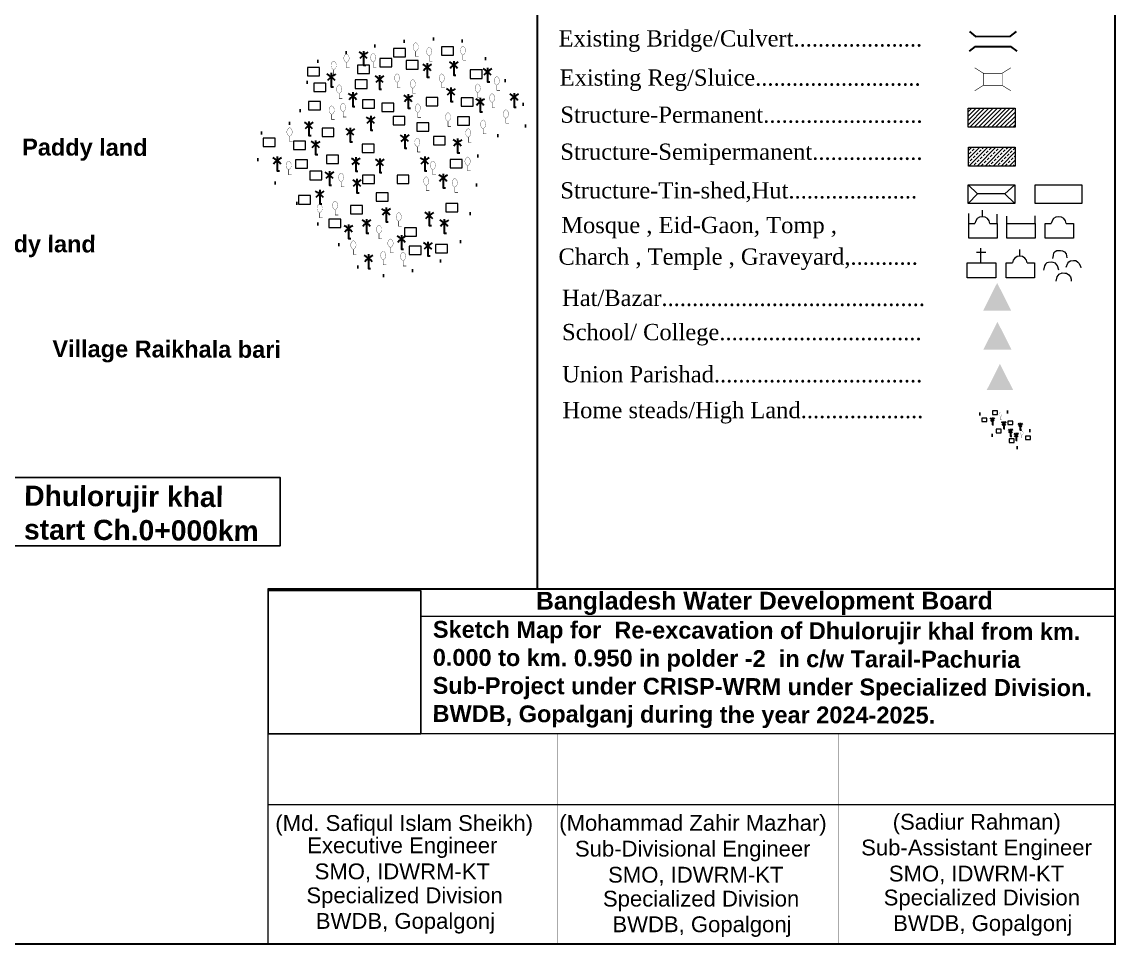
# Model space of a CAD drawing. Header units: millimetres. Extents: x 103 to 33028, y -150542 to -48.
# Drawn here: x 29705 to 30446, y -93541 to -92916 of the extents above; entities that cross this region are included whole.
import ezdxf
from ezdxf.enums import TextEntityAlignment as Align

# ---------------------------------------------------------------- set-up
doc = ezdxf.new("R2010")
doc.units = ezdxf.units.MM
doc.header["$MEASUREMENT"] = 0
for name, pattern in [('ACAD_ISO02W100', [15, 12, -3]), ('DOT2', [0.125, 0, -0.125]), ('PHANTOM2', [1.25, 0.625, -0.125, 0.125, -0.125, 0.125, -0.125])]:
    doc.linetypes.add(name, pattern=pattern)
for name, color, linetype, lineweight in [('Bazar', 97, 'Continuous', 15), ('Bridge or Culvert', 7, 'Continuous', 25), ('Church', 170, 'Continuous', 9), ('Eid-Gah', 170, 'Continuous', 9), ('Existing Str', 7, 'PHANTOM2', 35), ('existing-profile', 5, 'ACAD_ISO02W100', 25), ('FRAM', 7, 'Continuous', 50), ('Graveyard', 40, 'Continuous', 9), ('HOUSE', 144, 'Continuous', 18), ('Mosque', 170, 'Continuous', 9), ('OUTLINE', 7, 'Continuous', 15), ('PL', 7, 'Continuous', 15), ('Temple', 170, 'Continuous', 9), ('Tomb', 170, 'Continuous', 9), ('Union', 7, 'Continuous', 15)]:
    doc.layers.add(name, color=color, linetype=linetype, lineweight=lineweight)
for name, color, linetype in [('boundary', 7, 'Continuous'), ('Home Stead', 151, 'Continuous'), ('Khal', 4, 'Continuous'), ('TEXT', 5, 'Continuous'), ('Trees', 77, 'Continuous')]:
    doc.layers.add(name, color=color, linetype=linetype)
doc.styles.add('AR', font='arial.ttf', dxfattribs={"height": 450})
doc.styles.add('b', font='times.ttf')
doc.styles.add('sum', font='arialbd.ttf')
picture_1 = doc.add_image_def('image1.png', size_in_pixel=(204, 192))

# ---------------------------------------------------------------- blocks, each defined once
blk = doc.blocks.new('A$C7FEE66E4')
at = {"layer": 'Trees', "linetype": 'Continuous', "const_width": 0.000142}
blk.add_lwpolyline([(0, 0.00001, 0.606435), (0, 0.00493, 0.606435)], format="xyb", close=True, dxfattribs=at)
at = {"layer": 'Trees', "linetype": 'Continuous', "const_width": 0.000252}
for points in [[(0, 0.00001), (0, -0.00287)], [(0, -0.00287), (0.00172, -0.00287)]]:
    blk.add_lwpolyline(points, dxfattribs=at)
blk = doc.blocks.new('A$C01DB3217')
at = {"layer": 'Trees', "color": 1, "lineweight": 30}
blk.add_lwpolyline([(0, 0.0028), (0, -0.00714), (0.00154, -0.00714)], dxfattribs=at)
for centre, start, end in [((-0.01201, -0.01535), 41.24911, 62.67823), ((0.01201, -0.01535), 117.32177, 138.75089)]:
    blk.add_arc(centre, 0.01949, start, end, dxfattribs=at)

msp = doc.modelspace()

# ---------------------------------------------------------------- hatches: boundary and pattern name
at = {"layer": 'Bazar'}
for color, points in [(256, [(30365.44, -93093.04), (30355.91, -93111.86), (30374.98, -93111.86)]), (5, [(30365.64, -93119.39), (30356.1, -93138.21), (30375.17, -93138.21)])]:
    msp.add_hatch(color=color, dxfattribs=at).paths.add_polyline_path(points)
at = {"layer": 'HOUSE'}
h = msp.add_hatch(dxfattribs=at)
h.set_pattern_fill('ANSI31', color=256, scale=16.393981, style=0)
h.set_pattern_definition([(45, (-1867128.2074, -6687713.1508), (-1.44903691964, 1.44903691964), [])])
h.paths.add_polyline_path([(30377.54, -92987.68), (30377.54, -92974.83), (30345.85, -92974.83), (30345.85, -92987.68)])
h = msp.add_hatch(dxfattribs=at)
h.set_pattern_fill('ANSI33', color=256, scale=15.369357)
h.set_pattern_definition([(45, (-1890537.1407, -6825904.595), (-2.7169442243, 2.7169442243), []), (45, (-1890534.4238, -6825904.595), (-2.7169442243, 2.7169442243), [1.9211696851, -0.9605848426])])
h.paths.add_polyline_path([(30377.69, -93001.16), (30346, -93001.16), (30346, -93014.01), (30377.69, -93014.01)])
at = {"layer": 'Union'}
msp.add_hatch(color=0, dxfattribs=at).paths.add_polyline_path([(30367.33, -93147.91), (30358.42, -93165.48), (30376.23, -93165.48)])

# ---------------------------------------------------------------- linework, layer by layer
at = {"layer": 'boundary', "color": 0}
for points, const_width in [([(28858.56, -92409.57), (30445.29, -92409.57), (30445.29, -93540.63), (28858.56, -93540.63), (28858.56, -92409.57)], 1.45), ([(30054.04, -93300.21), (30054.04, -92409.57)], 1.26)]:
    msp.add_lwpolyline(points, dxfattribs=dict(at, const_width=const_width))
at = {"layer": 'Bridge or Culvert', "color": 7, "linetype": 'Continuous', "lineweight": 30}
for points in [[(30346.67, -92922.95), (30350.86, -92926.15), (30374.47, -92926.06), (30378.64, -92922.77)], [(30346.71, -92936.21), (30350.88, -92932.98), (30374.49, -92932.9), (30378.69, -92936.16)]]:
    msp.add_lwpolyline(points, dxfattribs=at)
at = {"layer": 'Church', "linetype": 'Continuous'}
for points in [[(30354.36, -93079.56), (30354.36, -93069.54)], [(30354.36, -93079.56), (30354.36, -93069.54)], [(30357.78, -93072.36), (30351.34, -93072.36)], [(30357.78, -93072.36), (30351.34, -93072.36)]]:
    msp.add_lwpolyline(points, dxfattribs=at)
msp.add_lwpolyline([(30345.21, -93089.53), (30345.21, -93079.56), (30364.44, -93079.56), (30364.44, -93089.53), (30356.6, -93089.53), (30356.6, -93089.53), (30356.6, -93089.53), (30356.6, -93089.53), (30345.21, -93089.53)], close=True, dxfattribs=at)
msp.add_lwpolyline([(30345.21, -93089.53), (30345.21, -93079.56), (30364.44, -93079.56), (30364.44, -93089.53), (30356.6, -93089.53), (30356.6, -93089.53), (30356.6, -93089.53), (30356.6, -93089.53), (30345.21, -93089.53)], close=True, dxfattribs=at)
at = {"layer": 'Eid-Gah', "linetype": 'Continuous'}
for p, q in [((30371.94, -93052.88), (30371.94, -93047.89)), ((30371.94, -93052.88), (30371.94, -93047.89)), ((30391.17, -93052.88), (30391.17, -93047.56)), ((30391.17, -93052.88), (30391.17, -93047.56))]:
    msp.add_line(p, q, dxfattribs=at)
msp.add_lwpolyline([(30371.94, -93062.85), (30371.94, -93052.88), (30391.17, -93052.88), (30391.17, -93062.85), (30380.53, -93062.85), (30380.53, -93062.85), (30380.53, -93062.85), (30380.53, -93062.85), (30371.94, -93062.85)], close=True, dxfattribs=at)
msp.add_lwpolyline([(30371.94, -93062.85), (30371.94, -93052.88), (30391.17, -93052.88), (30391.17, -93062.85), (30380.53, -93062.85), (30380.53, -93062.85), (30380.53, -93062.85), (30380.53, -93062.85), (30371.94, -93062.85)], close=True, dxfattribs=at)
at = {"layer": 'Existing Str', "linetype": 'Continuous', "const_width": 0.381}
for points in [[(30350.23, -92947.44), (30356.1, -92951.1), (30368.85, -92951.1), (30374.72, -92947.44)], [(30356.1, -92959.32), (30356.1, -92951.1)], [(30368.85, -92959.32), (30368.85, -92951.1)], [(30350.23, -92962.98), (30356.1, -92959.32), (30368.85, -92959.32), (30374.72, -92962.98)]]:
    msp.add_lwpolyline(points, dxfattribs=at)
at = {"layer": 'FRAM', "linetype": 'Continuous', "const_width": 1.28}
msp.add_lwpolyline([(29871.41, -93300.21), (30445.29, -93300.21), (30445.29, -93300.21)], dxfattribs=at)
at = {"layer": 'Graveyard'}
for points in [[(30403.22, -93076.49), (30403.55, -93074.51), (30403.88, -93072.76), (30404.65, -93071.77), (30405.86, -93071.22), (30408.27, -93071.11), (30409.81, -93071.33), (30411.13, -93072.1), (30412.23, -93073.31), (30412.45, -93074.62), (30412.56, -93076.05)], [(30403.22, -93076.49), (30403.55, -93074.51), (30403.88, -93072.76), (30404.65, -93071.77), (30405.86, -93071.22), (30408.27, -93071.11), (30409.81, -93071.33), (30411.13, -93072.1), (30412.23, -93073.31), (30412.45, -93074.62), (30412.56, -93076.05)], [(30412.23, -93082.41), (30413.21, -93079.66), (30414.09, -93078.79), (30415.19, -93078.02), (30417.06, -93077.8), (30418.7, -93077.91), (30420.13, -93078.9), (30421.01, -93079.99), (30421.78, -93081.86), (30422.11, -93082.95)], [(30412.23, -93082.41), (30413.21, -93079.66), (30414.09, -93078.79), (30415.19, -93078.02), (30417.06, -93077.8), (30418.7, -93077.91), (30420.13, -93078.9), (30421.01, -93079.99), (30421.78, -93081.86), (30422.11, -93082.95)], [(30407.18, -93084.38), (30406.3, -93081.53), (30404.87, -93079.66), (30403.44, -93079.23), (30402.12, -93079.12), (30400.26, -93079.23), (30399.16, -93079.56), (30398.17, -93080.32), (30397.4, -93081.53), (30397.07, -93083.61), (30396.86, -93084.38)], [(30407.18, -93084.38), (30406.3, -93081.53), (30404.87, -93079.66), (30403.44, -93079.23), (30402.12, -93079.12), (30400.26, -93079.23), (30399.16, -93079.56), (30398.17, -93080.32), (30397.4, -93081.53), (30397.07, -93083.61), (30396.86, -93084.38)], [(30405.42, -93091.94), (30406.19, -93088.98), (30407.39, -93087.12), (30409.48, -93086.24), (30411.35, -93086.35), (30412.45, -93086.57), (30413.98, -93087.56), (30415.08, -93088.87), (30415.52, -93090.52), (30415.52, -93091.84)], [(30405.42, -93091.94), (30406.19, -93088.98), (30407.39, -93087.12), (30409.48, -93086.24), (30411.35, -93086.35), (30412.45, -93086.57), (30413.98, -93087.56), (30415.08, -93088.87), (30415.52, -93090.52), (30415.52, -93091.84)]]:
    msp.add_lwpolyline(points, dxfattribs=at)
at = {"layer": 'Home Stead', "color": 7, "linetype": 'DOT2', "lineweight": 50, "ltscale": 159.474072, "flags": 128}
for points in [[(29886.15, -92984.97), (29867.38, -92991.4), (29861.58, -93001.33), (29866.55, -93014.58), (29878.56, -93027.42), (29890.99, -93039.01), (29919.16, -93066.33), (29924.96, -93076.27), (29941.12, -93089.1), (29963.91, -93086.2), (29985.03, -93079.99), (29999.95, -93071.3), (30007.82, -93047.7), (30013.04, -93032.05), (30011.96, -93012.51), (30014.69, -93003.95), (30019.23, -92997.79), (30034.33, -92989.33), (30050.49, -92985.6), (30049.66, -92978.98), (30034.75, -92959.1), (30024.39, -92946.68), (30011.96, -92934.26), (29998.71, -92926.81), (29953.96, -92930.12), (29945.68, -92932.19), (29917.51, -92938.82), (29897.21, -92945.86), (29898.04, -92957.86), (29896.79, -92969.45), (29892.22, -92978.89), (29886.15, -92984.97), (29886.15, -92984.97)], [(30353.62, -93181.71), (30351.19, -93185.44), (30353.92, -93189.99), (30357.59, -93192.27), (30360.68, -93194.79), (30363.33, -93197.54), (30366.21, -93198.07), (30368, -93198.13), (30370.55, -93202.16), (30374.65, -93203.79), (30381.42, -93204.74), (30387.6, -93203.51), (30389.34, -93198.19), (30387.19, -93191.76), (30384.24, -93188.54), (30379.69, -93186.03), (30371.54, -93179.53), (30361.62, -93177.88), (30357.8, -93180.49), (30353.62, -93181.71)]]:
    msp.add_lwpolyline(points, dxfattribs=at)
at = {"layer": 'HOUSE'}
for points in [[(29956.69, -92940), (29964.79, -92940), (29964.79, -92934.33), (29956.69, -92934.33), (29956.69, -92940)], [(29989.12, -92938.93), (29997.22, -92938.93), (29997.22, -92933.26), (29989.12, -92933.26), (29989.12, -92938.93)], [(29947.25, -92946.73), (29955.35, -92946.73), (29955.35, -92941.06), (29947.25, -92941.06), (29947.25, -92946.73)], [(29965.09, -92948.26), (29973.19, -92948.26), (29973.19, -92942.59), (29965.09, -92942.59), (29965.09, -92948.26)], [(29898.26, -92952.87), (29906.36, -92952.87), (29906.36, -92947.2), (29898.26, -92947.2), (29898.26, -92952.87)], [(29932.27, -92951.26), (29940.37, -92951.26), (29940.37, -92945.59), (29932.27, -92945.59), (29932.27, -92951.26)], [(30008.43, -92954.58), (30016.53, -92954.58), (30016.53, -92948.91), (30008.43, -92948.91), (30008.43, -92954.58)], [(29902.63, -92963.44), (29910.73, -92963.44), (29910.73, -92957.77), (29902.63, -92957.77), (29902.63, -92963.44)], [(29930.66, -92961.34), (29938.76, -92961.34), (29938.76, -92955.67), (29930.66, -92955.67), (29930.66, -92961.34)], [(29899.12, -92975.81), (29907.22, -92975.81), (29907.22, -92970.14), (29899.12, -92970.14), (29899.12, -92975.81)], [(29935.57, -92974.8), (29943.67, -92974.8), (29943.67, -92969.13), (29935.57, -92969.13), (29935.57, -92974.8)], [(29948.6, -92977.11), (29956.7, -92977.11), (29956.7, -92971.44), (29948.6, -92971.44), (29948.6, -92977.11)], [(29978.62, -92973.27), (29986.72, -92973.27), (29986.72, -92967.6), (29978.62, -92967.6), (29978.62, -92973.27)], [(30002.45, -92973.43), (30010.55, -92973.43), (30010.55, -92967.76), (30002.45, -92967.76), (30002.45, -92973.43)], [(29956.27, -92986), (29964.37, -92986), (29964.37, -92980.33), (29956.27, -92980.33), (29956.27, -92986)], [(29999.86, -92986.24), (30007.96, -92986.24), (30007.96, -92980.57), (29999.86, -92980.57), (29999.86, -92986.24)], [(29908.17, -92994.03), (29916.27, -92994.03), (29916.27, -92988.36), (29908.17, -92988.36), (29908.17, -92994.03)], [(29972.48, -92990.26), (29980.58, -92990.26), (29980.58, -92984.59), (29972.48, -92984.59), (29972.48, -92990.26)], [(29868.35, -93000.72), (29876.45, -93000.72), (29876.45, -92995.05), (29868.35, -92995.05), (29868.35, -93000.72)], [(29983.57, -92999.59), (29991.67, -92999.59), (29991.67, -92993.92), (29983.57, -92993.92), (29983.57, -92999.59)], [(29888.88, -93002.66), (29896.98, -93002.66), (29896.98, -92996.99), (29888.88, -92996.99), (29888.88, -93002.66)], [(29935.45, -93004.86), (29943.55, -93004.86), (29943.55, -92999.19), (29935.45, -92999.19), (29935.45, -93004.86)], [(29890.14, -93015.32), (29898.24, -93015.32), (29898.24, -93009.65), (29890.14, -93009.65), (29890.14, -93015.32)], [(29911.21, -93012.28), (29919.31, -93012.28), (29919.31, -93006.61), (29911.21, -93006.61), (29911.21, -93012.28)], [(29995.02, -93015.17), (30003.12, -93015.17), (30003.12, -93009.5), (29995.02, -93009.5), (29995.02, -93015.17)], [(29899.95, -93023.17), (29908.05, -93023.17), (29908.05, -93017.5), (29899.95, -93017.5), (29899.95, -93023.17)], [(29935.62, -93025.69), (29943.72, -93025.69), (29943.72, -93020.02), (29935.62, -93020.02), (29935.62, -93025.69)], [(29958.97, -93025.79), (29967.07, -93025.79), (29967.07, -93020.12), (29958.97, -93020.12), (29958.97, -93025.79)], [(29944.92, -93037.79), (29953.02, -93037.79), (29953.02, -93032.12), (29944.92, -93032.12), (29944.92, -93037.79)], [(29892.2, -93039.64), (29900.3, -93039.64), (29900.3, -93033.97), (29892.2, -93033.97), (29892.2, -93039.64)], [(29927.48, -93046.32), (29935.58, -93046.32), (29935.58, -93040.65), (29927.48, -93040.65), (29927.48, -93046.32)], [(29992.02, -93045), (30000.12, -93045), (30000.12, -93039.33), (29992.02, -93039.33), (29992.02, -93045)], [(29912.76, -93055.5), (29920.86, -93055.5), (29920.86, -93049.83), (29912.76, -93049.83), (29912.76, -93055.5)], [(29964.12, -93061.43), (29972.22, -93061.43), (29972.22, -93055.76), (29964.12, -93055.76), (29964.12, -93061.43)], [(29967.23, -93073.89), (29975.33, -93073.89), (29975.33, -93068.22), (29967.23, -93068.22), (29967.23, -93073.89)], [(29985.01, -93072.75), (29993.11, -93072.75), (29993.11, -93067.08), (29985.01, -93067.08), (29985.01, -93072.75)], [(30362.23, -93182.04), (30365.65, -93182.04), (30365.65, -93179.65), (30362.23, -93179.65), (30362.23, -93182.04)], [(30355.07, -93186.91), (30358.5, -93186.91), (30358.5, -93184.51), (30355.07, -93184.51), (30355.07, -93186.91)], [(30372.67, -93188.99), (30376.1, -93188.99), (30376.1, -93186.59), (30372.67, -93186.59), (30372.67, -93188.99)], [(30364.68, -93194.46), (30368.1, -93194.46), (30368.1, -93192.07), (30364.68, -93192.07), (30364.68, -93194.46)], [(30373.5, -93201.09), (30376.93, -93201.09), (30376.93, -93198.69), (30373.5, -93198.69), (30373.5, -93201.09)], [(30384.62, -93199.14), (30388.05, -93199.14), (30388.05, -93196.75), (30384.62, -93196.75), (30384.62, -93199.14)]]:
    msp.add_lwpolyline(points, dxfattribs=at)
for points in [[(30345.85, -92974.83), (30377.54, -92974.83), (30377.54, -92987.68), (30345.85, -92987.68)], [(30345.85, -92974.83), (30377.54, -92974.83), (30377.54, -92987.68), (30345.85, -92987.68)], [(30346, -93001.16), (30377.69, -93001.16), (30377.69, -93014.01), (30346, -93014.01)], [(30346, -93001.16), (30377.69, -93001.16), (30377.69, -93014.01), (30346, -93014.01)]]:
    msp.add_lwpolyline(points, close=True, dxfattribs=at)
at = {"layer": 'HOUSE', "linetype": 'Continuous'}
for points in [[(30345.76, -93026.55), (30377.45, -93026.55), (30377.45, -93039.4), (30345.76, -93039.4)], [(30345.76, -93026.55), (30377.45, -93026.55), (30377.45, -93039.4), (30345.76, -93039.4)], [(30391.11, -93026.55), (30422.8, -93026.55), (30422.8, -93039.4), (30391.11, -93039.4)], [(30391.11, -93026.55), (30422.8, -93026.55), (30422.8, -93039.4), (30391.11, -93039.4)]]:
    msp.add_lwpolyline(points, close=True, dxfattribs=at)
for points in [[(30377.45, -93026.55), (30370.64, -93032.68), (30352.13, -93032.68), (30345.76, -93026.55)], [(30377.45, -93026.55), (30370.64, -93032.68), (30352.13, -93032.68), (30345.76, -93026.55)], [(30352.13, -93032.68), (30345.76, -93039.4)], [(30352.13, -93032.68), (30345.76, -93039.4)], [(30370.64, -93032.68), (30377.45, -93039.4)], [(30370.64, -93032.68), (30377.45, -93039.4)]]:
    msp.add_lwpolyline(points, dxfattribs=at)
at = {"layer": 'Khal', "color": 7, "lineweight": 25, "ltscale": 0.1}
msp.add_lwpolyline([(29696.64, -93235.13), (29696.64, -93271), (29879.85, -93271), (29879.85, -93224.89), (29696.64, -93224.89), (29557.76, -93263.77)], close=True, dxfattribs=at)
at = {"layer": 'Mosque', "linetype": 'Continuous'}
for p, q in [((30346.23, -93052.88), (30346.23, -93045.97)), ((30346.23, -93052.88), (30346.23, -93045.97)), ((30355.42, -93048.21), (30355.42, -93043.84)), ((30355.42, -93048.21), (30355.42, -93043.84)), ((30365.46, -93052.88), (30365.46, -93046.54)), ((30365.46, -93052.88), (30365.46, -93046.54))]:
    msp.add_line(p, q, dxfattribs=at)
for points in [[(30360.41, -93052.88), (30365.46, -93052.88), (30365.46, -93062.85), (30357.65, -93062.85), (30357.65, -93062.85), (30354.81, -93062.85), (30354.81, -93062.85), (30346.23, -93062.85), (30346.23, -93052.88), (30350.43, -93052.88)], [(30360.41, -93052.88), (30365.46, -93052.88), (30365.46, -93062.85), (30354.81, -93062.85), (30354.81, -93062.85), (30354.81, -93062.85), (30354.81, -93062.85), (30346.23, -93062.85), (30346.23, -93052.88), (30350.43, -93052.88)]]:
    msp.add_lwpolyline(points, dxfattribs=at)
msp.add_arc((30355.42, -93053.22), 5.01, 3.92668, 176.07332, dxfattribs=at)
msp.add_arc((30355.42, -93053.22), 5.01, 3.92668, 176.07332, dxfattribs=at)
at = {"layer": 'PL'}
for p, q in [((29871.38, -93300.21), (29871.38, -93540.63)), ((30445.29, -93300.21), (30445.29, -93540.63)), ((30445.29, -93318.97), (29975.02, -93318.97)), ((30445.63, -93398.39), (29871.75, -93398.39)), ((30445.29, -93446.31), (29871.41, -93446.31))]:
    msp.add_line(p, q, dxfattribs=at)
at = {"layer": 'PL', "const_width": 0.144}
for points in [[(30067.83, -93398.39), (30067.83, -93540.52)], [(30258.2, -93398.39), (30258.2, -93540.63)]]:
    msp.add_lwpolyline(points, dxfattribs=at)
at = {"layer": 'Temple', "linetype": 'Continuous'}
msp.add_line((30380.8, -93074.9), (30380.8, -93070.52), dxfattribs=at)
msp.add_line((30380.8, -93074.9), (30380.8, -93070.52), dxfattribs=at)
msp.add_lwpolyline([(30385.79, -93079.56), (30390.83, -93079.56), (30390.83, -93089.53), (30380.19, -93089.53), (30380.19, -93089.53), (30380.19, -93089.53), (30380.19, -93089.53), (30371.6, -93089.53), (30371.6, -93079.56), (30375.8, -93079.56)], dxfattribs=at)
msp.add_lwpolyline([(30385.79, -93079.56), (30390.83, -93079.56), (30390.83, -93089.53), (30380.19, -93089.53), (30380.19, -93089.53), (30380.19, -93089.53), (30380.19, -93089.53), (30371.6, -93089.53), (30371.6, -93079.56), (30375.8, -93079.56)], dxfattribs=at)
msp.add_arc((30380.8, -93079.9), 5.01, 3.92668, 176.07332, dxfattribs=at)
msp.add_arc((30380.8, -93079.9), 5.01, 3.92668, 176.07332, dxfattribs=at)
at = {"layer": 'Tomb', "linetype": 'Continuous'}
msp.add_lwpolyline([(30412.12, -93052.88), (30417.16, -93052.88), (30417.16, -93062.85), (30406.52, -93062.85), (30406.52, -93062.85), (30406.52, -93062.85), (30406.52, -93062.85), (30397.93, -93062.85), (30397.93, -93052.88), (30402.13, -93052.88)], dxfattribs=at)
msp.add_arc((30407.13, -93053.22), 5.01, 3.92668, 176.07332, dxfattribs=at)
msp.add_arc((30407.13, -93053.22), 5.01, 3.92668, 176.07332, dxfattribs=at)

# ---------------------------------------------------------------- block references
at = {"layer": 'Trees', "ltscale": 0.1}
for p, xscale, yscale, zscale in [((29936.32, -92938.76), 956.229908243241, 956.2299082432401, 956.2299082432361), ((29979.41, -92947.01), 956.229908243241, 956.2299082432401, 956.2299082432361), ((29997.41, -92945.52), 956.229908243241, 956.2299082432401, 956.2299082432361), ((29914.47, -92953.57), 956.229908243241, 956.2299082432401, 956.2299082432361), ((30020.28, -92950.09), 956.229908243241, 956.2299082432401, 956.2299082432361), ((29947.09, -92955.06), 956.229908243241, 956.2299082432401, 956.2299082432361), ((29928.99, -92966.69), 956.229908243241, 956.2299082432401, 956.2299082432361), ((29966.58, -92967.98), 956.229908243241, 956.2299082432401, 956.2299082432361), ((29995.52, -92963.51), 956.229908243241, 956.2299082432401, 956.2299082432361), ((30038.28, -92967.18), 956.229908243241, 956.2299082432401, 956.2299082432361), ((30015.31, -92970.46), 956.229908243241, 956.2299082432401, 956.2299082432361), ((29941.12, -92982.73), 956.229908243241, 956.2299082432401, 956.2299082432361), ((29899.25, -92986.41), 956.229908243241, 956.2299082432401, 956.2299082432361), ((29927.3, -92990.68), 956.229908243241, 956.2299082432401, 956.2299082432361), ((29964.19, -92994.96), 956.229908243241, 956.2299082432401, 956.2299082432361), ((29999.98, -92998.06), 956.229908243241, 956.2299082432401, 956.2299082432361), ((29903.83, -92999.23), 956.229908243241, 956.2299082432401, 956.2299082432361), ((29877.79, -93010.25), 956.229908243241, 956.2299082432401, 956.2299082432361), ((29930.97, -93010.6), 956.229908243241, 956.2299082432401, 956.2299082432361), ((29947.28, -93011.49), 956.229908243241, 956.2299082432401, 956.2299082432361), ((29977.72, -93010.26), 956.229908243241, 956.2299082432401, 956.2299082432361), ((29913.17, -93020.04), 956.229908243241, 956.2299082432401, 956.2299082432361), ((29931.86, -93025.29), 956.229908243241, 956.2299082432401, 956.2299082432361), ((29990.28, -93021.91), 956.229908243241, 956.2299082432401, 956.2299082432361), ((29906.58, -93032.77), 956.229908243241, 956.2299082432401, 956.2299082432361), ((29951.56, -93044.78), 956.229908243241, 956.2299082432401, 956.2299082432361), ((29980.8, -93047.37), 956.229908243241, 956.2299082432401, 956.2299082432361), ((29926.1, -93056.21), 956.229908243241, 956.2299082432401, 956.2299082432361), ((29938.32, -93052.48), 956.229908243241, 956.2299082432401, 956.2299082432361), ((29990.95, -93052.48), 956.229908243241, 956.2299082432401, 956.2299082432361), ((29961.99, -93063.31), 956.229908243241, 956.2299082432401, 956.2299082432361), ((29979.91, -93067.85), 956.229908243241, 956.2299082432401, 956.2299082432361), ((29939.62, -93076.37), 956.229908243241, 956.2299082432401, 956.2299082432361), ((30362.21, -93185.55), 485.167149694913, 485.167149694913, 485.1671496949119), ((30369.97, -93188.23), 485.167149694913, 485.167149694913, 485.1671496949119), ((30381.13, -93189.13), 485.167149694913, 485.167149694913, 485.1671496949119), ((30374.53, -93193.23), 485.167149694913, 485.167149694913, 485.1671496949119), ((30378.35, -93195.98), 485.167149694913, 485.167149694913, 485.1671496949119)]:
    msp.add_blockref('A$C01DB3217', p, dxfattribs=dict(at, xscale=xscale, yscale=yscale, zscale=zscale))
at = {"layer": 'Trees', "linetype": 'DOT2', "ltscale": 0.2}
for p, xscale, yscale, zscale in [((29971.61, -92936.36), 1212.610353044956, 1212.610353044955, 1212.610353044955), ((29980.76, -92939.43), 1212.610353044956, 1212.610353044955, 1212.610353044955), ((30003.6, -92938.72), 1212.610353044956, 1212.610353044955, 1212.610353044955), ((29916.06, -92948.77), 1212.610353044956, 1212.610353044955, 1212.610353044955), ((29924.73, -92943.94), 1212.610353044956, 1212.610353044955, 1212.610353044955), ((29942.83, -92943.54), 1212.610353044956, 1212.610353044955, 1212.610353044955), ((29959.06, -92957.33), 1212.610353044956, 1212.610353044955, 1212.610353044955), ((29989.28, -92957.48), 1212.610353044956, 1212.610353044955, 1212.610353044955), ((29919.79, -92964.85), 1212.610353044956, 1212.610353044955, 1212.610353044955), ((29969.61, -92961.3), 1212.610353044956, 1212.610353044955, 1212.610353044955), ((30013.65, -92964.27), 1212.610353044956, 1212.610353044955, 1212.610353044955), ((30026.55, -92959.2), 1212.610353044956, 1212.610353044955, 1212.610353044955), ((30023.35, -92970.85), 1212.610353044956, 1212.610353044955, 1212.610353044955), ((29914.71, -92979.07), 1212.610353044956, 1212.610353044955, 1212.610353044955), ((29922.44, -92977.26), 1212.610353044956, 1212.610353044955, 1212.610353044955), ((29973.04, -92977.71), 1212.610353044956, 1212.610353044955, 1212.610353044955), ((29993.51, -92983.76), 1212.610353044956, 1212.610353044955, 1212.610353044955), ((30032.73, -92981.65), 1212.610353044956, 1212.610353044955, 1212.610353044955), ((29886.18, -92993.87), 1212.610353044956, 1212.610353044955, 1212.610353044955), ((30007.23, -92994.5), 1212.610353044956, 1212.610353044955, 1212.610353044955), ((30017.29, -92988.67), 1212.610353044956, 1212.610353044955, 1212.610353044955), ((29972.7, -93000.93), 1212.610353044956, 1212.610353044955, 1212.610353044955), ((29885.6, -93016.44), 1212.610353044956, 1212.610353044955, 1212.610353044955), ((29983.22, -93016.47), 1212.610353044956, 1212.610353044955, 1212.610353044955), ((30006.77, -93013.73), 1212.610353044956, 1212.610353044955, 1212.610353044955), ((29921.14, -93024.58), 1212.610353044956, 1212.610353044955, 1212.610353044955), ((29978.74, -93027.14), 1212.610353044956, 1212.610353044955, 1212.610353044955), ((29998.08, -93028.24), 1212.610353044956, 1212.610353044955, 1212.610353044955), ((29906.58, -93045.57), 1212.610353044956, 1212.610353044955, 1212.610353044955), ((29917.03, -93043.57), 1212.610353044956, 1212.610353044955, 1212.610353044955), ((29960.12, -93051.34), 1212.610353044956, 1212.610353044955, 1212.610353044955), ((29946.79, -93059.8), 1212.610353044956, 1212.610353044955, 1212.610353044955), ((29954.53, -93069.2), 1212.610353044956, 1212.610353044955, 1212.610353044955), ((29929.41, -93070.41), 1212.610353044956, 1212.610353044955, 1212.610353044955), ((29949.62, -93077.4), 1212.610353044956, 1212.610353044955, 1212.610353044955), ((29963.1, -93078.13), 1212.610353044956, 1212.610353044955, 1212.610353044955), ((30367.53, -93183.83), 615.248177876183, 615.2481778761721, 615.2481778761844), ((30382.11, -93196.25), 615.248177876183, 615.2481778761721, 615.2481778761844)]:
    msp.add_blockref('A$C7FEE66E4', p, dxfattribs=dict(at, xscale=xscale, yscale=yscale, zscale=zscale))

# ---------------------------------------------------------------- texts
at = {"layer": 'FRAM', "linetype": 'Continuous', "lineweight": -3, "style": 'AR'}
for s, p in [('(Md. Safiqul Islam Sheikh)   ', (29970.03, -93464.07)), ('(Mohammad Zahir Mazhar)      ', (30171.87, -93463.97)), ('Executive Engineer     ', (29972.94, -93479.16)), ('Sub-Divisional Engineer       ', (30173.79, -93481.41)), ('SMO, IDWRM-KT     ', (29972.94, -93496.79)), ('SMO, IDWRM-KT      ', (30173.79, -93499.05)), ('Specialized Division     ', (29974.46, -93512.99)), ('Specialized Division     ', (30175.31, -93515.25)), ('BWDB, Gopalgonj     ', (29975.06, -93530.35)), ('BWDB, Gopalgonj     ', (30175.91, -93532.6))]:
    msp.add_text(s, height=10.7041, dxfattribs=at).set_placement(p, align=Align.CENTER)
at = {"layer": 'FRAM', "linetype": 'Continuous', "style": 'AR'}
for s, p in [('(Sadiur Rahman)     ', (30362.02, -93463.2)), ('Sub-Assistant Engineer      ', (30363.93, -93480.64)), ('SMO, IDWRM-KT      ', (30363.93, -93498.28)), ('Specialized Division     ', (30365.46, -93514.48)), ('BWDB, Gopalgonj     ', (30366.05, -93531.83))]:
    msp.add_text(s, height=10.7041, dxfattribs=at).set_placement(p, align=Align.CENTER)
at = {"layer": 'OUTLINE', "ltscale": 0.1, "style": 'b'}
for s, p in [(' Existing Reg/Sluice...........................', (30065.02, -92959.52)), ('Structure-Permanent..........................', (30069.6, -92984.62)), ('Structure-Semipermanent..................', (30069.6, -93009.73)), ('Structure-Tin-shed,Hut.....................', (30069.6, -93035.87)), ('Mosque , Eid-Gaon, Tomp ,', (30070.17, -93059.37)), ('Charch , Temple , Graveyard,........... ', (30068.31, -93080.73)), ('Home steads/High Land....................', (30071.01, -93184.63))]:
    msp.add_text(s, height=10.9928, dxfattribs=at).set_placement(p)
at = {"layer": 'OUTLINE', "ltscale": 0.1, "char_height": 10.9928, "width": 512.916, "attachment_point": 1, "style": 'b'}
for s, insert in [(' Existing Bridge/Culvert.....................', (30064.23, -92922.04)), ('Hat/Bazar...........................................', (30070.75, -93097.68)), ('School/ College.................................', (30070.75, -93120.83)), ('Union Parishad..................................', (30070.75, -93149.37))]:
    msp.add_mtext(s, dxfattribs=dict(at, insert=insert))
at = {"layer": 'TEXT', "color": 7, "style": 'sum'}
msp.add_text('Bangladesh Water Development Board', height=12.0084, rotation=0.01651, dxfattribs=at).set_placement((30207.81, -93314.16), align=Align.CENTER)
at = {"layer": 'TEXT', "color": 7, "attachment_point": 1, "style": 'sum'}
for s, insert, char_height, width, rotation in [('Paddy land ', (29705.11, -92995.36), 11.3908, 220.4979, 359.79331), ('Paddy land ', (29670.09, -93060.74), 11.3908, 220.4979, 359.79331), ('Village Raikhala bari', (29725.58, -93131.87), 11.3908, 220.4979, 359.79331), ('Dhulorujir khal \\Pstart Ch.0+000km', (29706.54, -93230.23), 13.6909, 265.0215, 359.62011), ('Sketch Map for  Re-excavation of Dhulorujir khal from km. 0.000 to km. 0.950 in polder -2  in c/w Tarail-Pachuria Sub-Project under CRISP-WRM under Specialized Division. BWDB, Gopalganj during the year 2024-2025.', (29983.29, -93321.86), 11.3908, 477.1837, 359.79331)]:
    msp.add_mtext(s, dxfattribs=dict(at, insert=insert, char_height=char_height, width=width, rotation=rotation))

# ---------------------------------------------------------------- pictures from other files: only their frames are drawn
at = {"layer": 'existing-profile', "color": 1, "linetype": 'ByBlock'}
image = msp.add_image(picture_1, insert=(29871.75, -93398.39), size_in_units=(103.27, 97.19), dxfattribs=at)
image.dxf.flags = 7

doc.saveas('drawing.dxf')
